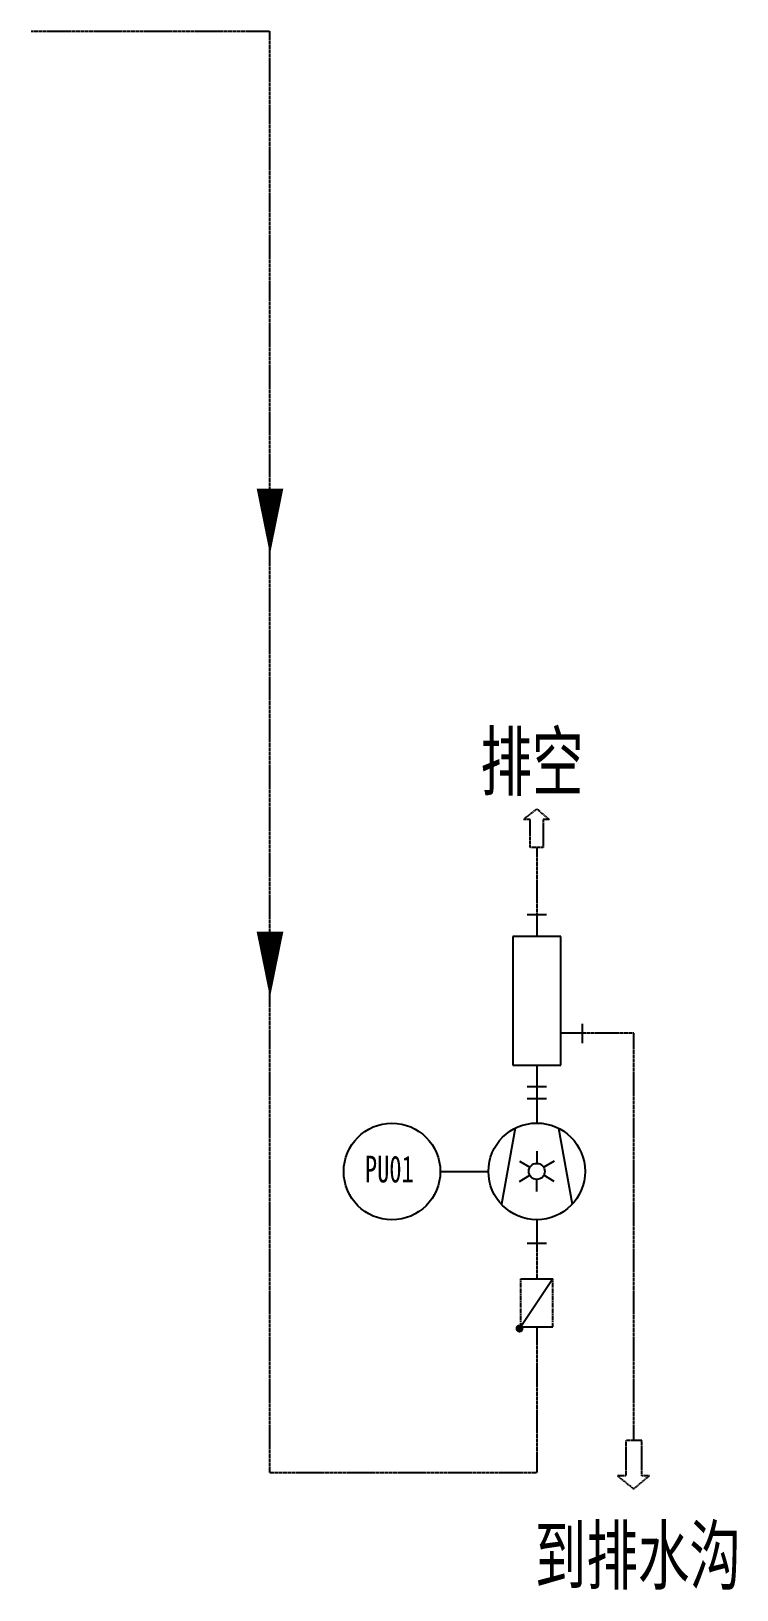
# Model space of a CAD drawing. Header units: millimetres. Extents: x 246160 to 561497, y -257273 to -154225.
# Drawn here: x 556135 to 561497, y -257273 to -245433 of the extents above.
import ezdxf

# ---------------------------------------------------------------- set-up
doc = ezdxf.new("R2010")
doc.units = ezdxf.units.MM
doc.linetypes.add('ACAD_ISO02W100', pattern=[11, 8, -3])
doc.linetypes.add('CENTER', pattern=[50.8, 31.75, -6.35, 6.35, -6.35])
for name, color, linetype in [('2', 1, 'Continuous'), ('LAYER1', 7, 'Continuous'), ('LAYER2', 1, 'Continuous'), ('LAYER4', 3, 'ACAD_ISO02W100')]:
    doc.layers.add(name, color=color, linetype=linetype)
doc.styles.add('STYLE1', font='', dxfattribs={"width": 0.8, "height": 4})
doc.styles.get('STYLE1').set_extended_font_data('SimSun')

msp = doc.modelspace()

# ---------------------------------------------------------------- linework, layer by layer
at = {"layer": '2', "color": 7}
for p, q in [((559977, -252145), (559977, -252310)), ((560325, -253045), (560160, -253045)), ((559977, -253287), (559977, -253452)), ((559977, -253544), (559977, -253727)), ((559977, -254460), (559977, -254643))]:
    msp.add_line(p, q, dxfattribs=at)
at = {"layer": '2', "color": 7, "const_width": 30.5}
msp.add_lwpolyline([(559846, -255303, 1), (559846, -255273, 1)], format="xyb", close=True, dxfattribs=at)
at = {"layer": 'LAYER1'}
for p, q in [((559794, -252310), (559794, -253287)), ((560160, -252310), (559794, -252310)), ((560160, -253287), (560160, -252310)), ((559244, -254095), (559610, -254095)), ((559855, -254909), (560099, -254909)), ((560099, -254909), (559855, -255275))]:
    msp.add_line(p, q, dxfattribs=at)
at = {"layer": 'LAYER1', "color": 7}
for p, q in [((559794, -253287), (560160, -253287)), ((559812, -253766), (559708, -254342)), ((560142, -253766), (560246, -254342)), ((559977, -253941), (559977, -254032)), ((559845, -254017), (559924, -254063)), ((560109, -254017), (560030, -254063)), ((559845, -254170), (559924, -254124)), ((559977, -254246), (559977, -254155)), ((560109, -254170), (560030, -254124)), ((559855, -255275), (560099, -255275))]:
    msp.add_line(p, q, dxfattribs=at)
at = {"layer": 'LAYER1', "linetype": 'CENTER'}
for p, q in [((559855, -255275), (559855, -254909)), ((560099, -255275), (560099, -254909))]:
    msp.add_line(p, q, dxfattribs=at)
at = {"layer": 'LAYER1', "color": 7}
for radius in [367, 61.1]:
    msp.add_circle((559977, -254094), radius, dxfattribs=at)
at = {"layer": 'LAYER1'}
msp.add_circle((558877, -254095), 367, dxfattribs=at)
at = {"layer": 'LAYER2', "color": 7}
for p, q in [((560050, -252145), (559904, -252145)), ((560325, -253119), (560325, -252972)), ((560050, -253452), (559904, -253452)), ((559977, -253452), (559977, -253544)), ((560050, -253544), (559904, -253544)), ((560050, -254643), (559904, -254643))]:
    msp.add_line(p, q, dxfattribs=at)
at = {"layer": 'LAYER4', "color": 6}
for p, q in [((556135, -245433), (557950, -245433)), ((557950, -256381), (557950, -245433)), ((559878, -251420), (559977, -251341)), ((559977, -251341), (560072, -251421)), ((559928, -251420), (559878, -251420)), ((559928, -251634), (559928, -251420)), ((560072, -251421), (560026, -251421)), ((560026, -251421), (560026, -251634)), ((560026, -251634), (559928, -251634)), ((559977, -251634), (559977, -252310)), ((560714, -253045), (560325, -253045)), ((560714, -256139), (560714, -253045)), ((559977, -254643), (559977, -254909)), ((559977, -255275), (559977, -256381)), ((560653, -256139), (560653, -256407)), ((560776, -256139), (560653, -256139)), ((560776, -256406), (560776, -256139)), ((557950, -256381), (559977, -256381)), ((560653, -256407), (560590, -256407)), ((560590, -256407), (560714, -256506)), ((560714, -256506), (560833, -256406)), ((560833, -256406), (560776, -256406))]:
    msp.add_line(p, q, dxfattribs=at)
for points in [[(557950, -248907, 203, 0.102, 0), (557950, -249407, 0.102, 0.102, 0)], [(557950, -252273, 203, 0.102, 0), (557950, -252773, 0.102, 0.102, 0)]]:
    msp.add_lwpolyline(points, format="xyseb", dxfattribs=at)

# ---------------------------------------------------------------- texts
at = {"layer": 'LAYER1', "style": 'STYLE1', "width": 0.67}
msp.add_text('PU01', height=203.7, dxfattribs=at).set_placement((558671, -254178))
at = {"layer": 'LAYER4', "color": 6, "style": 'STYLE1', "width": 0.67}
for s, p in [('排空', (559549, -251195)), ('到排水沟', (559962, -257225))]:
    msp.add_text(s, height=428.7, dxfattribs=at).set_placement(p)

doc.saveas('drawing.dxf')
